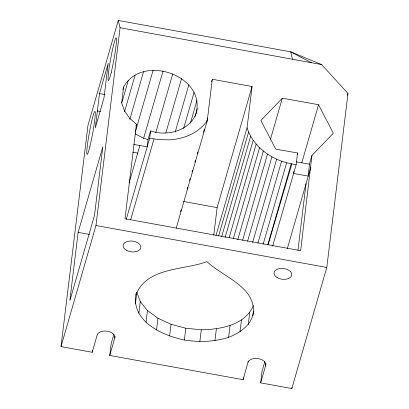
<?xml version="1.0" encoding="UTF-8"?>
<svg xmlns="http://www.w3.org/2000/svg" width="409" height="409" viewBox="0 0 409 409"><rect width="100%" height="100%" fill="white"/><g stroke="black" fill="none" stroke-linecap="round" stroke-linejoin="round"><path stroke-width="0.61" d="M253.391 311.443C252.43 324.623 239.93 332.941 228.641 337.307C214.342 341.909 199.152 342.348 184.387 340.007C162.383 335.661 130.338 320.866 136.171 293.314M252.864 315.784C258.176 287.512 222.982 277.159 207.005 261.637C183.667 270.39 147.271 266.883 136.018 294.557M272.65 246.152L296.142 164.766L297.578 152.956L275.763 149.157L260.881 120.466L282.328 98.206L318.555 104.704L333.345 133.242L311.944 155.461L309.429 164.167L308.238 176.11L287.353 248.503M194.981 116.55C210.006 76.933 142.526 52.209 123.595 87.081L121.657 102.935L124.551 111.013L129.806 118.457L136.468 124.224L124.99 218.749L300.635 250.661L311.944 155.461M248.304 361.045L243.125 379.7L109.73 355.462L114.755 338.049A8.932 5.394 6.9 0 0 107.501 331.229A8.932 5.394 6.9 0 0 97.23 334.864L92.204 352.282L61.013 346.612L87.966 125.405L118.262 20.45L290.666 51.81L321.653 64.586L347.987 93.467L326.796 267.455L291.842 388.55L260.656 382.885L262.087 371.101L264.858 361.49M69.873 300.303L78.124 232.363L102.843 146.729L94.51 215.298L70.149 299.71M99.489 93.574L95.297 127.981L104.029 97.731L108.216 63.323L99.489 93.574L104.505 94.484M61.013 346.612L95.967 225.517L120.067 27.735L118.262 20.45M92.204 352.282L92.429 350.421M109.73 355.462L111.161 343.683L113.932 334.071M114.755 338.049L114.98 336.188M197.276 108.6C194.055 129.448 168.482 137.332 150.589 130.865L148.073 139.571L147.194 146.836L133.804 144.423M126.212 219.515L149.709 138.124L150.589 130.865M135.41 303.933L136.764 292.772M138.82 313.396L140.251 301.612L136.841 292.154M146.023 322.297L147.455 310.513L140.251 301.612M156.524 330.032L157.956 318.248L147.455 310.513M169.607 336.07L171.039 324.291L157.956 318.248M176.202 228.212L207.276 120.573L212.291 79.264L252.082 86.509L247.062 127.807L215.988 235.441M184.387 340.007L185.819 328.222L171.039 324.291M199.853 341.566L201.284 329.782C220.369 329.47 244.945 325.216 253.437 305.625M213.779 235.129L217.123 207.598L252.082 86.509M214.945 340.646L216.376 328.862M228.641 337.307L230.073 325.523M240.011 331.781L241.443 319.996M248.273 324.439L249.705 312.655M243.125 379.7L243.355 377.839M260.656 382.885L265.681 365.467L265.906 363.606M293.928 170.993L293.626 173.477L308.238 176.11L310.753 167.399M297.956 250.247L306.065 183.667M291.842 388.55L292 387.282M97.235 111.371L97.383 110.854L100.522 111.422M122.884 89.525L123.595 87.081M121.754 103.012L128.288 80.384M124.505 111.836L135.098 75.138M129.786 119.408L143.554 71.703M135.967 125.967L136.468 124.224M135.256 132.081L153.089 70.312M129.055 183.048L139.888 145.517M143.625 138.329L163.043 71.054M130.706 219.628L154.014 138.896L159.372 139.643L170.032 139.827A54.949 43.594 16.1 0 0 207.276 120.573M155.798 132.603L172.746 73.891M165.819 133.048L181.53 78.615M175.205 132.01L188.8 84.914M183.646 128.441L194.06 92.357M190.42 123.063L196.949 100.435M211.586 81.713L212.291 79.264M180.558 211.714L181.085 209.878M187.092 189.086L187.619 187.25M189.561 180.527L190.093 178.692M192.031 171.964L192.562 170.129M194.858 162.179L195.39 160.343M197.327 153.615L197.859 151.78M203.508 132.209L204.393 129.152M206.335 122.429L206.862 120.594M207.215 119.367L207.567 118.145M218.6 236.024L248.616 132.061L247.062 127.807M221.709 236.509L250.666 136.212L248.616 132.061M225.119 237.465L253.191 140.226L250.666 136.212M229.163 237.629L256.172 144.06L253.191 140.226M233.273 238.795L259.577 147.669L256.172 144.06M237.767 239.7L263.37 151.023L259.577 147.669M270.487 139.224L282.328 98.206M242.614 240.308L267.506 154.081L263.37 151.023M247.588 241.208L271.954 156.811L267.506 154.081M252.644 242.363L276.658 159.193L271.954 156.811M257.915 243.145L281.576 161.197L276.658 159.193M263.171 244.137L286.653 162.802L296.142 164.766M267.905 244.577L291.208 163.851M297.077 154.699L297.578 152.956M301.76 162.905L318.555 104.704M347.456 95.302L347.987 93.467M268.115 244.623L291.837 163.994M185.819 328.222L201.284 329.782M296.31 161.882L309.429 164.167M149.709 138.124L154.014 138.896M132.838 152.204L137.705 153.084M120.067 27.735L321.653 64.586M183.554 201.489L217.123 207.598M95.967 225.517L326.796 267.455M78.124 232.363L89.402 234.408M148.073 139.571L143.349 138.191L135.113 133.763M281.576 161.197L286.653 162.802M311.428 62.73L290.666 51.81L292.471 59.095M248.156 362.282A8.932 5.394 6.9 0 1 258.427 358.652A8.932 5.394 6.9 0 1 265.681 365.467M126.279 250.196A8.932 5.394 6.9 0 0 140.732 248.058A8.932 5.394 6.9 0 0 128.891 241.146A8.932 5.394 6.9 0 0 126.279 250.196M111.217 72.495A21.651 1.672 -79.7 0 0 116.345 38.16A21.651 1.672 -79.7 0 0 109.295 67.025A21.651 1.672 -79.7 0 0 111.217 72.495M277.205 277.614A8.932 5.394 6.9 0 0 291.653 275.477A8.932 5.394 6.9 0 0 279.817 268.565A8.932 5.394 6.9 0 0 277.205 277.614M89.949 146.264A21.835 1.687 -79.7 0 0 95.118 111.631A21.835 1.687 -79.7 0 0 88.012 140.747A21.835 1.687 -79.7 0 0 89.949 146.264"/></g></svg>
